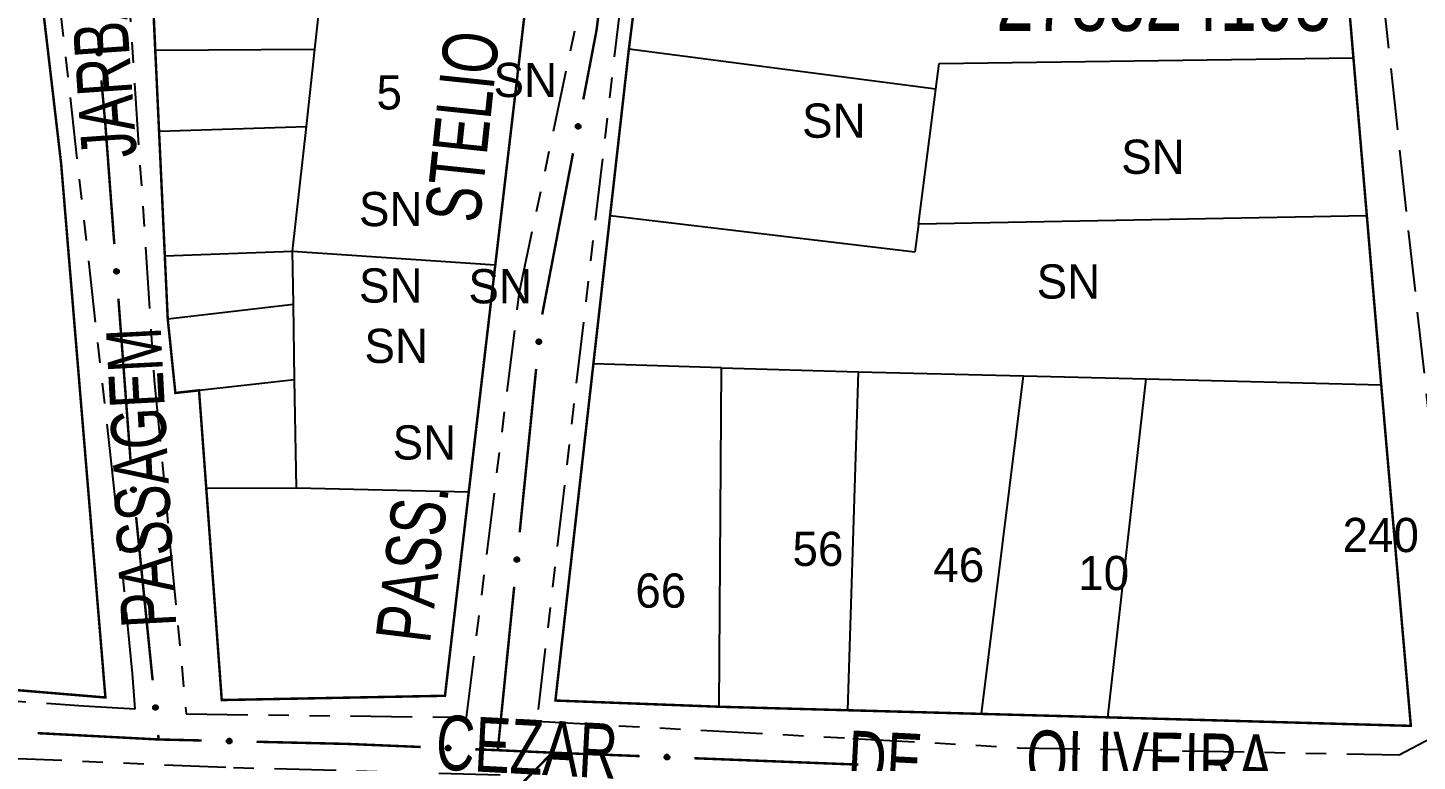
# Model space of a CAD drawing. Extents: x 203555 to 204724, y 4873703 to 4874787.
# Drawn here: x 203941.8 to 204043.3, y 4874334.5 to 4874388.1 of the extents above; entities that cross this region are included whole.
import ezdxf
from ezdxf.enums import TextEntityAlignment as Align

# ---------------------------------------------------------------- set-up
doc = ezdxf.new("R2010")
doc.units = 0
doc.header["$LTSCALE"] = 1.5
doc.header["$MEASUREMENT"] = 0
doc.linetypes.add('TRACO_11', pattern=[8, 3, -1, 3, -1])
doc.linetypes.add('TRACO_25', pattern=[8, 3, -1, 1, -1, 1, -1])
for name, color, linetype in [('CD_MALHA_LOTES', 7, 'CONTINUOUS'), ('CD_TXT_QUADRA', 7, 'CONTINUOUS'), ('RU-QUADRA', 210, 'CONTINUOUS'), ('SV-EIXO-RUA-N-PAV', 6, 'CONTINUOUS'), ('SV-RUA-NAO-PAV', 7, 'CONTINUOUS'), ('SV-RUA-PAVIM', 7, 'CONTINUOUS'), ('SV-TXT-RUA-N-PAV', 7, 'CONTINUOUS'), ('Th_NmrPort', 1, 'CONTINUOUS')]:
    doc.layers.add(name, color=color, linetype=linetype)
doc.styles.add('ARIAL', font='ARIAL.SHX')

msp = doc.modelspace()

# ---------------------------------------------------------------- linework, layer by layer
at = {"layer": 'CD_MALHA_LOTES', "linetype": 'Continuous', "flags": 128}
for points in [[(203985.688955, 4874386.570067), (203987.057269, 4874397.468531)], [(204037.732964, 4874396.253837), (204038.61032, 4874385.931631)], [(203951.09748, 4874386.501882), (203950.709523, 4874394.889212)], [(203962.757466, 4874386.557326), (203963.510459, 4874393.362043)], [(203978.490058, 4874392.705777), (203975.932718, 4874370.805417)], [(203951.09748, 4874386.501882), (203962.757466, 4874386.557326)], [(203951.371435, 4874380.579185), (203951.09748, 4874386.501882)], [(203962.134133, 4874380.924331), (203962.757466, 4874386.557326)], [(203984.316591, 4874374.397379), (203985.688955, 4874386.570067)], [(204008.108274, 4874383.637346), (203985.688955, 4874386.570067)], [(204008.108274, 4874383.637346), (204008.350567, 4874385.526407)], [(204008.350567, 4874385.526407), (204038.61032, 4874385.931631)], [(204038.61032, 4874385.931631), (204039.59146, 4874374.388397)], [(204006.842191, 4874373.766204), (204008.108274, 4874383.637346)], [(203951.371435, 4874380.579185), (203962.134133, 4874380.924331)], [(203951.793513, 4874371.454184), (203951.371435, 4874380.579185)], [(203961.124682, 4874371.802028), (203962.134133, 4874380.924331)], [(203983.095746, 4874363.568655), (203984.316591, 4874374.397379)], [(204006.580871, 4874371.728797), (203984.316591, 4874374.397379)], [(204039.59146, 4874374.388397), (204006.842191, 4874373.766204)], [(204039.59146, 4874374.388397), (204040.640481, 4874362.046532)], [(204006.842191, 4874373.766204), (204006.580871, 4874371.728797)], [(203951.793513, 4874371.454184), (203961.124682, 4874371.802028)], [(203952.005424, 4874366.872836), (203951.793513, 4874371.454184)], [(203961.187179, 4874367.930573), (203961.124682, 4874371.802028)], [(203961.124682, 4874371.802028), (203975.932718, 4874370.805417)], [(203975.932718, 4874370.805417), (203973.992312, 4874354.188308)], [(203952.005424, 4874366.872836), (203961.187179, 4874367.930573)], [(203961.2761, 4874362.422229), (203961.187179, 4874367.930573)], [(203952.564732, 4874361.444705), (203952.005424, 4874366.872836)], [(203980.322726, 4874338.972335), (203983.095746, 4874363.568655)], [(203992.446219, 4874363.28562), (203983.095746, 4874363.568655)], [(203992.278591, 4874338.5189), (203992.446219, 4874363.28562)], [(203992.446219, 4874363.28562), (204002.456698, 4874362.982607)], [(204001.671835, 4874338.262808), (204002.456698, 4874362.982607)], [(204002.456698, 4874362.982607), (204014.511945, 4874362.687072)], [(203954.292033, 4874361.63853), (203961.2761, 4874362.422229)], [(203961.404206, 4874354.486568), (203961.2761, 4874362.422229)], [(204011.439921, 4874337.996497), (204014.511945, 4874362.687072)], [(204014.511945, 4874362.687072), (204023.484967, 4874362.467099)], [(204020.672991, 4874337.744772), (204023.484967, 4874362.467099)], [(204023.484967, 4874362.467099), (204040.640481, 4874362.046532)], [(204040.640481, 4874362.046532), (204042.8056, 4874337.122023)], [(203954.292033, 4874361.63853), (203952.564732, 4874361.444705)], [(203954.817364, 4874354.514947), (203954.292033, 4874361.63853)], [(203955.951815, 4874339.007898), (203954.817364, 4874354.514947)], [(203954.817364, 4874354.514947), (203961.404206, 4874354.486568)], [(203973.992312, 4874354.188308), (203961.404206, 4874354.486568)], [(203973.992312, 4874354.188308), (203972.256059, 4874339.319513)], [(203972.256059, 4874339.319513), (203955.951815, 4874339.007898)], [(203992.278591, 4874338.5189), (203980.322726, 4874338.972335)], [(204001.671835, 4874338.262808), (203992.278591, 4874338.5189)], [(204011.439921, 4874337.996497), (204001.671835, 4874338.262808)], [(204020.672991, 4874337.744772), (204011.439921, 4874337.996497)], [(204042.8056, 4874337.122023), (204020.672991, 4874337.744772)]]:
    msp.add_lwpolyline(points, dxfattribs=at)
at = {"layer": 'RU-QUADRA', "linetype": 'Continuous', "const_width": 0.18, "flags": 128}
for points in [[(203947.454483, 4874339.193717), (203915.363647, 4874341.870885), (203912.843837, 4874371.920904), (203911.947125, 4874381.150119), (203911.244602, 4874390.868141), (203909.949992, 4874401.81656), (203909.23408, 4874411.08091), (203906.8671, 4874441.711129), (203916.849553, 4874440.472311), (203927.996147, 4874439.089025), (203938.668045, 4874437.584191), (203941.111554, 4874408.353079), (203941.89826, 4874397.906818), (203943.066736, 4874388.058828), (203944.219071, 4874378.211146), (203945.05478, 4874368.13292)], [(203982.319315, 4874394.25578), (203978.490058, 4874392.705777), (203975.932718, 4874370.805417), (203973.992312, 4874354.188308), (203972.256059, 4874339.319513), (203955.951815, 4874339.007898), (203954.817364, 4874354.514947), (203954.292033, 4874361.63853), (203952.564732, 4874361.444705), (203952.005424, 4874366.872836), (203951.371435, 4874380.579185), (203951.09748, 4874386.501882), (203950.709523, 4874394.889212), (203947.487818, 4874436.546501), (203956.125121, 4874435.591013), (203986.821353, 4874432.100695)], [(203986.603506, 4874393.854362), (203991.310465, 4874431.344741), (203991.641203, 4874433.979032), (204001.505184, 4874432.821595), (204013.978598, 4874431.357969), (204034.669606, 4874428.930091), (204036.265685, 4874411.905022), (204037.732964, 4874396.253837), (204038.61032, 4874385.931631), (204039.59146, 4874374.388397), (204040.640481, 4874362.046532), (204042.8056, 4874337.122023), (204020.672991, 4874337.744772), (204011.439921, 4874337.996497), (204001.671835, 4874338.262808), (203992.278591, 4874338.5189), (203980.322726, 4874338.972335), (203983.095746, 4874363.568655), (203984.316591, 4874374.397379), (203985.688955, 4874386.570067)]]:
    msp.add_lwpolyline(points, close=True, dxfattribs=at)
at = {"layer": 'SV-EIXO-RUA-N-PAV', "const_width": 0.18}
for points in [[(203983.333875, 4874387.987682), (203984.175777, 4874394.747657)], [(203982.360308, 4874382.892052), (203983.298631, 4874387.803218)], [(203983.298631, 4874387.803218), (203983.333875, 4874387.987682)], [(203947.160348, 4874384.283075), (203947.428143, 4874381.295051)], [(203947.428143, 4874381.295051), (203947.452374, 4874381.024686)], [(203947.452374, 4874381.024686), (203948.104371, 4874372.32052)], [(203979.357675, 4874367.176321), (203981.60965, 4874378.963119)], [(203948.40316, 4874368.331695), (203949.299525, 4874356.365219)], [(203977.713829, 4874351.262841), (203978.914869, 4874363.202586)], [(203949.696513, 4874352.385038), (203950.904417, 4874340.445986)], [(203976.112443, 4874335.343181), (203977.313483, 4874347.282926)], [(203951.341276, 4874336.128023), (203942.504996, 4874336.590388)], [(203951.307052, 4874336.466302), (203951.341276, 4874336.128023)], [(203951.492865, 4874336.124447), (203951.341276, 4874336.128023)], [(203954.492029, 4874336.0536), (203951.492865, 4874336.124447)], [(203965.142886, 4874335.802001), (203958.490913, 4874335.959136)], [(203965.488755, 4874335.787537), (203965.142886, 4874335.802001)], [(203970.484387, 4874335.578585), (203965.488755, 4874335.787537)], [(203976.112443, 4874335.343181), (203974.480893, 4874335.411424)], [(203976.479087, 4874335.326495), (203976.112443, 4874335.343181)], [(203980.092444, 4874335.162023), (203976.479087, 4874335.326495)], [(203980.092444, 4874335.162023), (203973.080594, 4874328.032229)], [(203980.475055, 4874335.147101), (203980.092444, 4874335.162023)], [(203986.470495, 4874334.913235), (203980.475055, 4874335.147101)], [(204002.458336, 4874334.289592), (203990.467455, 4874334.757324)]]:
    msp.add_lwpolyline(points, dxfattribs=at)
at = {"layer": 'SV-EIXO-RUA-N-PAV'}
for points in [[(203947.078634, 4874386.428024), (203947.116607, 4874386.3972), (203947.14294, 4874386.362944), (203947.15668, 4874386.328051), (203947.160781, 4874386.294052), (203947.161059, 4874386.258796), (203947.153498, 4874386.223189), (203947.136351, 4874386.185528), (203947.105698, 4874386.147219), (203947.068833, 4874386.122549), (203947.035345, 4874386.107249), (203947.000139, 4874386.100931), (203946.965885, 4874386.101235), (203946.929158, 4874386.110312), (203946.891162, 4874386.128062), (203946.853386, 4874386.159816), (203946.827801, 4874386.193577), (203946.815397, 4874386.227676), (203946.80927, 4874386.263111), (203946.809417, 4874386.299107), (203946.817041, 4874386.334017), (203946.834981, 4874386.372241), (203946.866817, 4874386.40911), (203946.900198, 4874386.435014), (203946.934114, 4874386.447892), (203946.969135, 4874386.45314), (203947.004493, 4874386.453849), (203947.040603, 4874386.447738), (203947.078634, 4874386.428024)], [(203981.849891, 4874380.807116), (203981.821841, 4874380.847182), (203981.805927, 4874380.887352), (203981.802297, 4874380.924676), (203981.807689, 4874380.958495), (203981.817103, 4874380.992472), (203981.834152, 4874381.024634), (203981.860981, 4874381.056139), (203981.900974, 4874381.084559), (203981.943196, 4874381.098157), (203981.979599, 4874381.103673), (203982.015187, 4874381.100081), (203982.04804, 4874381.090383), (203982.080863, 4874381.071569), (203982.112525, 4874381.044069), (203982.140128, 4874381.003162), (203982.15546, 4874380.963673), (203982.158023, 4874380.927479), (203982.154185, 4874380.891724), (203982.144159, 4874380.857151), (203982.127242, 4874380.825677), (203982.099496, 4874380.793848), (203982.058759, 4874380.767139), (203982.019549, 4874380.751397), (203981.9834, 4874380.748327), (203981.948284, 4874380.752898), (203981.914091, 4874380.761925), (203981.881047, 4874380.777717), (203981.849891, 4874380.807116)], [(203948.352806, 4874370.477609), (203948.390324, 4874370.446234), (203948.416154, 4874370.411596), (203948.429382, 4874370.376507), (203948.432986, 4874370.342451), (203948.432749, 4874370.307194), (203948.424667, 4874370.271702), (203948.406972, 4874370.234295), (203948.375763, 4874370.196438), (203948.338541, 4874370.172311), (203948.304833, 4874370.157501), (203948.269538, 4874370.151699), (203948.235292, 4874370.152503), (203948.198702, 4874370.162116), (203948.160969, 4874370.180419), (203948.123662, 4874370.212723), (203948.098572, 4874370.246854), (203948.086669, 4874370.28113), (203948.08106, 4874370.316651), (203948.081733, 4874370.352642), (203948.089867, 4874370.387436), (203948.108363, 4874370.425394), (203948.140735, 4874370.461794), (203948.174491, 4874370.487206), (203948.208591, 4874370.499588), (203948.243686, 4874370.504323), (203948.27905, 4874370.504515), (203948.315067, 4874370.497877), (203948.352806, 4874370.477609)], [(203978.991134, 4874365.060602), (203978.959652, 4874365.098031), (203978.940248, 4874365.136636), (203978.933332, 4874365.173494), (203978.935714, 4874365.207657), (203978.942086, 4874365.242333), (203978.956224, 4874365.275877), (203978.980163, 4874365.30963), (203979.017488, 4874365.341474), (203979.058342, 4874365.358752), (203979.094114, 4874365.367466), (203979.12988, 4874365.367034), (203979.163463, 4874365.360279), (203979.19782, 4874365.34444), (203979.231789, 4874365.319847), (203979.262901, 4874365.281541), (203979.281664, 4874365.243562), (203979.287418, 4874365.207736), (203979.286756, 4874365.171782), (203979.279825, 4874365.136458), (203979.265757, 4874365.103612), (203979.240934, 4874365.069454), (203979.202719, 4874365.039248), (203979.165053, 4874365.020101), (203979.129318, 4874365.013847), (203979.093935, 4874365.015295), (203979.059078, 4874365.021264), (203979.024767, 4874365.034072), (203978.991134, 4874365.060602)], [(203949.590255, 4874354.528912), (203949.628578, 4874354.498525), (203949.655301, 4874354.464572), (203949.669439, 4874354.429839), (203949.673929, 4874354.395889), (203949.674611, 4874354.360638), (203949.667458, 4874354.324947), (203949.650743, 4874354.287092), (203949.620531, 4874354.248435), (203949.58395, 4874354.223345), (203949.55064, 4874354.207663), (203949.515508, 4874354.200942), (203949.481253, 4874354.200854), (203949.444424, 4874354.20951), (203949.406228, 4874354.226823), (203949.368091, 4874354.258144), (203949.342121, 4874354.29161), (203949.329328, 4874354.325564), (203949.322795, 4874354.360926), (203949.322531, 4874354.396923), (203949.329755, 4874354.431917), (203949.347256, 4874354.470344), (203949.378668, 4874354.507575), (203949.41175, 4874354.533859), (203949.445516, 4874354.547125), (203949.480475, 4874354.552773), (203949.515823, 4874354.553886), (203949.552, 4874354.548189), (203949.590255, 4874354.528912)], [(203977.389748, 4874349.140942), (203977.358266, 4874349.178371), (203977.338862, 4874349.216977), (203977.331946, 4874349.253834), (203977.334328, 4874349.287997), (203977.3407, 4874349.322674), (203977.354839, 4874349.356217), (203977.378777, 4874349.389971), (203977.416102, 4874349.421815), (203977.456956, 4874349.439093), (203977.492728, 4874349.447806), (203977.528494, 4874349.447374), (203977.562077, 4874349.440619), (203977.596434, 4874349.424781), (203977.630403, 4874349.400187), (203977.661515, 4874349.361881), (203977.680278, 4874349.323903), (203977.686032, 4874349.288077), (203977.68537, 4874349.252123), (203977.67844, 4874349.216799), (203977.664371, 4874349.183952), (203977.639548, 4874349.149795), (203977.601333, 4874349.119588), (203977.563667, 4874349.100442), (203977.527932, 4874349.094187), (203977.492549, 4874349.095636), (203977.457692, 4874349.101604), (203977.423381, 4874349.114413), (203977.389748, 4874349.140942)], [(203951.200793, 4874338.610175), (203951.239117, 4874338.579789), (203951.26584, 4874338.545836), (203951.279978, 4874338.511103), (203951.284468, 4874338.477152), (203951.28515, 4874338.441902), (203951.277996, 4874338.406211), (203951.261282, 4874338.368356), (203951.231069, 4874338.329698), (203951.194489, 4874338.304609), (203951.161179, 4874338.288926), (203951.126047, 4874338.282206), (203951.091792, 4874338.282117), (203951.054963, 4874338.290774), (203951.016766, 4874338.308087), (203950.97863, 4874338.339408), (203950.952659, 4874338.372873), (203950.939867, 4874338.406828), (203950.933334, 4874338.44219), (203950.933069, 4874338.478186), (203950.940293, 4874338.513181), (203950.957794, 4874338.551608), (203950.989206, 4874338.588839), (203951.022289, 4874338.615122), (203951.056055, 4874338.628389), (203951.091014, 4874338.634036), (203951.126361, 4874338.63515), (203951.162539, 4874338.629453), (203951.200793, 4874338.610175)], [(203956.632512, 4874335.892925), (203956.597603, 4874335.85867), (203956.560596, 4874335.836368), (203956.524377, 4874335.82665), (203956.490131, 4874335.826409), (203956.455069, 4874335.830108), (203956.420542, 4874335.841637), (203956.385054, 4874335.862921), (203956.350446, 4874335.897698), (203956.330091, 4874335.937109), (203956.318664, 4874335.972109), (203956.316357, 4874336.007803), (203956.320521, 4874336.041804), (203956.333682, 4874336.077274), (203956.355602, 4874336.113026), (203956.391414, 4874336.14698), (203956.427845, 4874336.168595), (203956.463125, 4874336.177074), (203956.499024, 4874336.179167), (203956.534775, 4874336.174962), (203956.568603, 4874336.16345), (203956.60456, 4874336.141314), (203956.637604, 4874336.105524), (203956.659578, 4874336.069435), (203956.66855, 4874336.034283), (203956.669815, 4874335.998894), (203956.666532, 4874335.963681), (203956.656388, 4874335.928491), (203956.632512, 4874335.892925)], [(203972.621595, 4874335.379016), (203972.586069, 4874335.345401), (203972.548663, 4874335.323775), (203972.512272, 4874335.314718), (203972.478028, 4874335.3151), (203972.443039, 4874335.319436), (203972.408727, 4874335.33159), (203972.373632, 4874335.353516), (203972.339662, 4874335.388917), (203972.320027, 4874335.428692), (203972.309239, 4874335.463893), (203972.307581, 4874335.499624), (203972.312362, 4874335.533544), (203972.326166, 4874335.568768), (203972.348733, 4874335.604115), (203972.385157, 4874335.637412), (203972.421974, 4874335.658362), (203972.457403, 4874335.666198), (203972.493334, 4874335.667638), (203972.529003, 4874335.662783), (203972.562615, 4874335.650658), (203972.598164, 4874335.627872), (203972.630552, 4874335.591487), (203972.651866, 4874335.555005), (203972.660198, 4874335.519696), (203972.660818, 4874335.484289), (203972.656896, 4874335.449142), (203972.646114, 4874335.414142), (203972.621595, 4874335.379016)], [(203988.608256, 4874334.719682), (203988.572825, 4874334.685968), (203988.53548, 4874334.664237), (203988.499115, 4874334.655077), (203988.46487, 4874334.655362), (203988.429869, 4874334.6596), (203988.395522, 4874334.671658), (203988.360366, 4874334.693485), (203988.326297, 4874334.728789), (203988.30655, 4874334.768509), (203988.295662, 4874334.80368), (203988.293904, 4874334.839406), (203988.29859, 4874334.873339), (203988.312295, 4874334.908602), (203988.334762, 4874334.944013), (203988.371091, 4874334.977412), (203988.40785, 4874334.998466), (203988.443256, 4874335.006402), (203988.479184, 4874335.007942), (203988.514865, 4874335.003188), (203988.548512, 4874334.991157), (203988.584125, 4874334.968472), (203988.616615, 4874334.932178), (203988.638032, 4874334.895756), (203988.646463, 4874334.86047), (203988.647183, 4874334.825065), (203988.64336, 4874334.789908), (203988.632676, 4874334.754877), (203988.608256, 4874334.719682)]]:
    msp.add_lwpolyline(points, close=True, dxfattribs=at)
for points in [[(203946.809417, 4874386.299107), (203946.827801, 4874386.193577)], [(203946.81425, 4874386.312297), (203946.839534, 4874386.183043)], [(203946.817041, 4874386.334017), (203946.853386, 4874386.159816)], [(203946.828872, 4874386.347857), (203946.871119, 4874386.151624)], [(203946.834981, 4874386.372241), (203946.891162, 4874386.128062)], [(203946.852765, 4874386.386988), (203946.909378, 4874386.122173)], [(203946.866817, 4874386.40911), (203946.929158, 4874386.110312)], [(203946.882703, 4874386.419811), (203946.946054, 4874386.110391)], [(203946.900198, 4874386.435014), (203946.965885, 4874386.101235)], [(203946.916699, 4874386.437928), (203946.982243, 4874386.104044)], [(203946.934114, 4874386.447892), (203947.000139, 4874386.100931)], [(203946.951426, 4874386.44789), (203947.014982, 4874386.105608)], [(203946.969135, 4874386.45314), (203947.035345, 4874386.107249)], [(203946.988243, 4874386.44982), (203947.053421, 4874386.120013)], [(203947.004493, 4874386.453849), (203947.068833, 4874386.122549)], [(203947.022829, 4874386.446069), (203947.087295, 4874386.139489)], [(203947.040603, 4874386.447738), (203947.105698, 4874386.147219)], [(203947.057902, 4874386.436883), (203947.118836, 4874386.169715)], [(203947.078634, 4874386.428024), (203947.136351, 4874386.185528)], [(203947.098636, 4874386.410394), (203947.143845, 4874386.211687)], [(203947.116607, 4874386.3972), (203947.153498, 4874386.223189)], [(203947.131703, 4874386.377737), (203947.155506, 4874386.249721)], [(203947.14294, 4874386.362944), (203947.161059, 4874386.258796)], [(203981.821841, 4874380.847182), (203981.834152, 4874381.024634)], [(203981.835499, 4874380.829561), (203981.846592, 4874381.033044)], [(203981.849891, 4874380.807116), (203981.860981, 4874381.056139)], [(203981.867393, 4874380.792905), (203981.882164, 4874381.066534)], [(203981.881047, 4874380.777717), (203981.900974, 4874381.084559)], [(203981.898595, 4874380.774441), (203981.920792, 4874381.086938)], [(203981.914091, 4874380.761925), (203981.943196, 4874381.098157)], [(203981.930822, 4874380.761337), (203981.958712, 4874381.096364)], [(203981.948284, 4874380.752898), (203981.979599, 4874381.103673)], [(203981.966753, 4874380.753083), (203981.999629, 4874381.09966)], [(203981.9834, 4874380.748327), (203982.015187, 4874381.100081)], [(203982.002881, 4874380.753127), (203982.03154, 4874381.092174)], [(203982.019549, 4874380.751397), (203982.04804, 4874381.090383)], [(203982.040545, 4874380.761212), (203982.064595, 4874381.076134)], [(203982.058759, 4874380.767139), (203982.080863, 4874381.071569)], [(203982.078345, 4874380.784552), (203982.096625, 4874381.054733)], [(203982.099496, 4874380.793848), (203982.112525, 4874381.044069)], [(203981.805927, 4874380.887352), (203981.817103, 4874380.992472)], [(203981.812671, 4874380.870042), (203981.824935, 4874380.999673)], [(203982.112065, 4874380.815618), (203982.125326, 4874381.015908)], [(203982.127242, 4874380.825677), (203982.140128, 4874381.003162)], [(203982.13589, 4874380.845796), (203982.147071, 4874380.977024)], [(203982.144159, 4874380.857151), (203982.15546, 4874380.963673)], [(203948.081733, 4874370.352642), (203948.098572, 4874370.246854)], [(203948.086758, 4874370.365759), (203948.11015, 4874370.23615)], [(203948.089867, 4874370.387436), (203948.123662, 4874370.212723)], [(203948.101899, 4874370.401101), (203948.141273, 4874370.204272)], [(203948.108363, 4874370.425394), (203948.160969, 4874370.180419)], [(203948.126361, 4874370.439879), (203948.179098, 4874370.174265)], [(203948.140735, 4874370.461794), (203948.198702, 4874370.162116)], [(203948.156776, 4874370.472261), (203948.215597, 4874370.161948)], [(203948.174491, 4874370.487206), (203948.235292, 4874370.152503)], [(203948.191033, 4874370.489879), (203948.251689, 4874370.155073)], [(203948.208591, 4874370.499588), (203948.269538, 4874370.151699)], [(203948.225902, 4874370.499332), (203948.284448, 4874370.156158)], [(203948.243686, 4874370.504323), (203948.304833, 4874370.157501)], [(203948.262743, 4874370.500724), (203948.323094, 4874370.17)], [(203948.27905, 4874370.504515), (203948.338541, 4874370.172311)], [(203948.297271, 4874370.496468), (203948.357249, 4874370.188978)], [(203948.315067, 4874370.497877), (203948.375763, 4874370.196438)], [(203948.332206, 4874370.48677), (203948.389228, 4874370.218741)], [(203948.352806, 4874370.477609), (203948.406972, 4874370.234295)], [(203948.372548, 4874370.459688), (203948.414847, 4874370.260342)], [(203948.390324, 4874370.446234), (203948.424667, 4874370.271702)], [(203948.405134, 4874370.426552), (203948.427063, 4874370.298202)], [(203948.416154, 4874370.411596), (203948.432749, 4874370.307194)], [(203978.940248, 4874365.136636), (203978.942086, 4874365.242333)], [(203978.948496, 4874365.11999), (203978.949251, 4874365.250198)], [(203978.959652, 4874365.098031), (203978.956224, 4874365.275877)], [(203978.974814, 4874365.081686), (203978.967873, 4874365.285353)], [(203978.991134, 4874365.060602), (203978.980163, 4874365.30963)], [(203979.009824, 4874365.047994), (203979.000344, 4874365.321857)], [(203979.024767, 4874365.034072), (203979.017488, 4874365.341474)], [(203979.042536, 4874365.03236), (203979.037017, 4874365.345597)], [(203979.059078, 4874365.021264), (203979.058342, 4874365.358752)], [(203979.075795, 4874365.022158), (203979.073956, 4874365.358338)], [(203979.093935, 4874365.015295), (203979.094114, 4874365.367466)], [(203979.112316, 4874365.017113), (203979.114421, 4874365.365239)], [(203979.129318, 4874365.013847), (203979.12988, 4874365.367034)], [(203979.148298, 4874365.02035), (203979.146868, 4874365.360603)], [(203979.165053, 4874365.020101), (203979.163463, 4874365.360279)], [(203979.1851, 4874365.031734), (203979.181212, 4874365.347549)], [(203979.202719, 4874365.039248), (203979.19782, 4874365.34444)], [(203979.220689, 4874365.058325), (203979.215009, 4874365.329063)], [(203979.240934, 4874365.069454), (203979.231789, 4874365.319847)], [(203979.251529, 4874365.09225), (203979.247031, 4874365.292929)], [(203979.265757, 4874365.103612), (203979.262901, 4874365.281541)], [(203979.272593, 4874365.124417), (203979.272127, 4874365.256119)], [(203979.279825, 4874365.136458), (203979.281664, 4874365.243562)], [(203949.322531, 4874354.396923), (203949.342121, 4874354.29161)], [(203949.327212, 4874354.410166), (203949.353974, 4874354.281211)], [(203949.329755, 4874354.431917), (203949.368091, 4874354.258144)], [(203949.341427, 4874354.445891), (203949.385917, 4874354.250155)], [(203949.347256, 4874354.470344), (203949.406228, 4874354.226823)], [(203949.36487, 4874354.485293), (203949.424511, 4874354.221144)], [(203949.378668, 4874354.507575), (203949.444424, 4874354.20951)], [(203949.394431, 4874354.518457), (203949.461319, 4874354.209782)], [(203949.41175, 4874354.533859), (203949.481253, 4874354.200854)], [(203949.428217, 4874354.536962), (203949.497578, 4874354.20385)], [(203949.445516, 4874354.547125), (203949.515508, 4874354.200942)], [(203949.462828, 4874354.547321), (203949.530297, 4874354.205789)], [(203949.480475, 4874354.552773), (203949.55064, 4874354.207663)], [(203949.49962, 4874354.549672), (203949.568569, 4874354.220633)], [(203949.515823, 4874354.553886), (203949.58395, 4874354.223345)], [(203949.534247, 4874354.546317), (203949.602218, 4874354.240495)], [(203949.552, 4874354.548189), (203949.620531, 4874354.248435)], [(203949.569423, 4874354.537533), (203949.633411, 4874354.27108)], [(203949.590255, 4874354.528912), (203949.650743, 4874354.287092)], [(203949.610457, 4874354.511512), (203949.657937, 4874354.313335)], [(203949.628578, 4874354.498525), (203949.667458, 4874354.324947)], [(203949.643895, 4874354.479236), (203949.669162, 4874354.351501)], [(203949.655301, 4874354.464572), (203949.674611, 4874354.360638)], [(203977.338862, 4874349.216977), (203977.3407, 4874349.322674)], [(203977.34711, 4874349.200331), (203977.347865, 4874349.330538)], [(203977.358266, 4874349.178371), (203977.354839, 4874349.356217)], [(203977.373428, 4874349.162027), (203977.366487, 4874349.365693)], [(203977.389748, 4874349.140942), (203977.378777, 4874349.389971)], [(203977.408438, 4874349.128334), (203977.398958, 4874349.402198)], [(203977.423381, 4874349.114413), (203977.416102, 4874349.421815)], [(203977.441151, 4874349.112701), (203977.435632, 4874349.425937)], [(203977.457692, 4874349.101604), (203977.456956, 4874349.439093)], [(203977.47441, 4874349.102498), (203977.47257, 4874349.438678)], [(203977.492549, 4874349.095636), (203977.492728, 4874349.447806)], [(203977.51093, 4874349.097453), (203977.513035, 4874349.445579)], [(203977.527932, 4874349.094187), (203977.528494, 4874349.447374)], [(203977.546912, 4874349.10069), (203977.545482, 4874349.440944)], [(203977.563667, 4874349.100442), (203977.562077, 4874349.440619)], [(203977.583714, 4874349.112074), (203977.579826, 4874349.427889)], [(203977.601333, 4874349.119588), (203977.596434, 4874349.424781)], [(203977.619303, 4874349.138665), (203977.613623, 4874349.409404)], [(203977.639548, 4874349.149795), (203977.630403, 4874349.400187)], [(203977.650144, 4874349.172591), (203977.645645, 4874349.373269)], [(203977.664371, 4874349.183952), (203977.661515, 4874349.361881)], [(203977.671208, 4874349.204757), (203977.670742, 4874349.336459)], [(203977.67844, 4874349.216799), (203977.680278, 4874349.323903)], [(203950.933069, 4874338.478186), (203950.952659, 4874338.372873)], [(203950.937751, 4874338.49143), (203950.964512, 4874338.362474)], [(203950.940293, 4874338.513181), (203950.97863, 4874338.339408)], [(203950.951965, 4874338.527155), (203950.996455, 4874338.331419)], [(203950.957794, 4874338.551608), (203951.016766, 4874338.308087)], [(203950.975409, 4874338.566557), (203951.035049, 4874338.302408)], [(203950.989206, 4874338.588839), (203951.054963, 4874338.290774)], [(203951.004969, 4874338.599721), (203951.071857, 4874338.291046)], [(203951.022289, 4874338.615122), (203951.091792, 4874338.282117)], [(203951.038756, 4874338.618225), (203951.108116, 4874338.285114)], [(203951.056055, 4874338.628389), (203951.126047, 4874338.282206)], [(203951.073366, 4874338.628584), (203951.140836, 4874338.287052)], [(203951.091014, 4874338.634036), (203951.161179, 4874338.288926)], [(203951.110159, 4874338.630935), (203951.179107, 4874338.301896)], [(203951.126361, 4874338.63515), (203951.194489, 4874338.304609)], [(203951.144785, 4874338.627581), (203951.212756, 4874338.321759)], [(203951.162539, 4874338.629453), (203951.231069, 4874338.329698)], [(203951.179961, 4874338.618797), (203951.243949, 4874338.352344)], [(203951.200793, 4874338.610175), (203951.261282, 4874338.368356)], [(203951.220996, 4874338.592775), (203951.268475, 4874338.394599)], [(203951.239117, 4874338.579789), (203951.277996, 4874338.406211)], [(203951.254434, 4874338.5605), (203951.2797, 4874338.432765)], [(203951.26584, 4874338.545836), (203951.28515, 4874338.441902)], [(203956.66855, 4874336.034283), (203956.316357, 4874336.007803)], [(203956.669815, 4874335.998894), (203956.318664, 4874335.972109)], [(203956.666595, 4874336.017081), (203956.31933, 4874335.992527)], [(203956.659578, 4874336.069435), (203956.320521, 4874336.041804)], [(203956.660613, 4874336.05271), (203956.321468, 4874336.025234)], [(203956.664361, 4874335.980282), (203956.329309, 4874335.952709)], [(203956.666532, 4874335.963681), (203956.330091, 4874335.937109)], [(203956.646445, 4874336.088532), (203956.331854, 4874336.060476)], [(203956.637604, 4874336.105524), (203956.333682, 4874336.077274)], [(203956.656735, 4874335.946339), (203956.344841, 4874335.916855)], [(203956.617207, 4874336.121981), (203956.347698, 4874336.095589)], [(203956.656388, 4874335.928491), (203956.350446, 4874335.897698)], [(203956.60456, 4874336.141314), (203956.355602, 4874336.113026)], [(203956.643652, 4874335.912526), (203956.371318, 4874335.882107)], [(203956.58102, 4874336.150133), (203956.381275, 4874336.130284)], [(203956.632512, 4874335.892925), (203956.385054, 4874335.862921)], [(203956.568603, 4874336.16345), (203956.391414, 4874336.14698)], [(203956.612739, 4874335.875039), (203956.410201, 4874335.852525)], [(203956.547335, 4874336.168673), (203956.416055, 4874336.158125)], [(203956.597603, 4874335.85867), (203956.420542, 4874335.841637)], [(203956.534775, 4874336.174962), (203956.427845, 4874336.168595)], [(203956.576562, 4874335.845865), (203956.446679, 4874335.836649)], [(203956.560596, 4874335.836368), (203956.455069, 4874335.830108)], [(203972.660198, 4874335.519696), (203972.307581, 4874335.499624)], [(203972.660818, 4874335.484289), (203972.309239, 4874335.463893)], [(203972.65793, 4874335.502532), (203972.310276, 4874335.484296)], [(203972.651866, 4874335.555005), (203972.312362, 4874335.533544)], [(203972.652596, 4874335.538264), (203972.313008, 4874335.516959)], [(203972.655027, 4874335.465779), (203972.319529, 4874335.444303)], [(203972.656896, 4874335.449142), (203972.320027, 4874335.428692)], [(203972.639082, 4874335.574337), (203972.324034, 4874335.552006)], [(203972.630552, 4874335.591487), (203972.326166, 4874335.568768)], [(203972.646785, 4874335.431981), (203972.334406, 4874335.408172)], [(203972.646114, 4874335.414142), (203972.339662, 4874335.388917)], [(203972.610458, 4874335.608312), (203972.340513, 4874335.586826)], [(203972.598164, 4874335.627872), (203972.348733, 4874335.604115)], [(203972.63309, 4874335.398411), (203972.360247, 4874335.372949)], [(203972.621595, 4874335.379016), (203972.373632, 4874335.353516)], [(203972.574788, 4874335.637118), (203972.374716, 4874335.620904)], [(203972.562615, 4874335.650658), (203972.385157, 4874335.637412)], [(203972.6015, 4874335.361492), (203972.398586, 4874335.342665)], [(203972.541446, 4874335.656267), (203972.409996, 4874335.648108)], [(203972.529003, 4874335.662783), (203972.421974, 4874335.658362)], [(203972.586069, 4874335.345401), (203972.408727, 4874335.33159)], [(203972.564799, 4874335.332981), (203972.434769, 4874335.326129)], [(203972.548663, 4874335.323775), (203972.443039, 4874335.319436)], [(203988.646463, 4874334.86047), (203988.293904, 4874334.839406)], [(203988.647183, 4874334.825065), (203988.295662, 4874334.80368)], [(203988.644244, 4874334.8433), (203988.296642, 4874334.824086)], [(203988.638032, 4874334.895756), (203988.29859, 4874334.873339)], [(203988.638809, 4874334.879017), (203988.299282, 4874334.856756)], [(203988.641444, 4874334.806539), (203988.306007, 4874334.784119)], [(203988.64336, 4874334.789908), (203988.30655, 4874334.768509)], [(203988.625194, 4874334.915052), (203988.310209, 4874334.891835)], [(203988.616615, 4874334.932178), (203988.312295, 4874334.908602)], [(203988.633297, 4874334.772718), (203988.320986, 4874334.74803)], [(203988.632676, 4874334.754877), (203988.326297, 4874334.728789)], [(203988.596473, 4874334.948946), (203988.32659, 4874334.9267)], [(203988.584125, 4874334.968472), (203988.334762, 4874334.944013)], [(203988.619696, 4874334.73911), (203988.346926, 4874334.712879)], [(203988.608256, 4874334.719682), (203988.360366, 4874334.693485)], [(203988.560723, 4874334.977652), (203988.360697, 4874334.960874)], [(203988.548512, 4874334.991157), (203988.371091, 4874334.977412)], [(203988.58821, 4874334.702102), (203988.385351, 4874334.682704)], [(203988.572825, 4874334.685968), (203988.395522, 4874334.671658)], [(203988.527327, 4874334.996707), (203988.395901, 4874334.988178)], [(203988.514865, 4874335.003188), (203988.40785, 4874334.998466)], [(203988.55159, 4874334.673488), (203988.42158, 4874334.66627)], [(203988.53548, 4874334.664237), (203988.429869, 4874334.6596)]]:
    msp.add_lwpolyline(points, dxfattribs=at)
at = {"layer": 'SV-RUA-NAO-PAV', "linetype": 'TRACO_25'}
for points in [[(203903.159578, 4874447.610893, 8.268787), (203902.656193, 4874440.959612, 8.369469), (203902.813675, 4874433.318839, 8.477895), (203903.278533, 4874428.029758, 8.48564), (203905.02339, 4874419.293061, 8.516618), (203913.704052, 4874340.675234, 8.919342), (203919.199994, 4874340.450413, 8.919342), (203945.848772, 4874338.591196, 8.919342), (203949.636033, 4874338.377148, 9.190407), (203949.443258, 4874340.946204, 9.190407), (203948.079832, 4874354.70441, 9.190407), (203943.494992, 4874395.494692, 8.710236), (203940.171138, 4874443.79863, 8.144873)], [(203946.222457, 4874443.150681, 8.113894), (203946.025279, 4874435.540873, 8.617299), (203947.991784, 4874408.020391, 8.617299), (203951.022965, 4874362.378287, 8.617299), (203953.358908, 4874337.991472, 9.329811), (203973.826926, 4874337.739477, 9.143939), (203977.705357, 4874368.836492, 9.143939), (203982.790266, 4874392.922901, 9.143939), (203988.462572, 4874438.363734, 8.989045)], [(203990.700732, 4874438.139918, 8.989045), (203978.964308, 4874337.45608, 9.190407), (204002.054775, 4874336.209583, 9.345301), (204014.127753, 4874335.527855, 9.36079), (204041.961469, 4874335.006603, 9.213641), (204044.67481, 4874336.448648, 9.143939)]]:
    msp.add_polyline3d(points, dxfattribs=at)
msp.add_polyline3d([(203861.3793, 4874301.90704, 8.214575), (203900.600404, 4874261.357511, 8.044191), (203935.25016, 4874294.810204, 8.671512), (203976.296422, 4874333.526452, 9.027768), (203956.26132, 4874334.068944, 9.058747), (203928.326296, 4874335.262244, 9.035513), (203895.434351, 4874335.976576, 8.60181)], close=True, dxfattribs=at)
at = {"layer": 'SV-RUA-PAVIM', "linetype": 'TRACO_11'}
msp.add_polyline3d([(203990.700732, 4874438.139918, 7.94351), (204036.150915, 4874432.866138, 8.028702), (204042.620988, 4874373.320208, 8.73347), (204046.169057, 4874341.127235, 9.120705), (204045.893733, 4874338.29858, 9.143939), (204044.67481, 4874336.448648, 9.143939)], dxfattribs=at)

# ---------------------------------------------------------------- texts
at = {"layer": 'CD_TXT_QUADRA', "style": 'ARIAL', "width": 0.7}
msp.add_text('278824198', height=5, dxfattribs=at).set_placement((204012.5319, 4874387.901045))
at = {"layer": 'SV-TXT-RUA-N-PAV', "style": 'ARIAL', "width": 0.7}
for s, rotation, p in [('JARBAS', 94, (203949.74926, 4874378.745325)), ('STELIO', 84, (203974.778257, 4874373.793135)), ('PASSAGEM', 93, (203952.634502, 4874344.404678)), ('PASS.', 83, (203971.148601, 4874343.070689)), ('CEZAR', 357, (203971.519591, 4874333.944823)), ('DE', 357, (204001.582668, 4874332.80499)), ('OLIVEIRA', 359, (204014.69074, 4874332.80499))]:
    msp.add_text(s, height=4, rotation=rotation, dxfattribs=at).set_placement(p)
at = {"layer": 'Th_NmrPort', "color": 1}
for s, p in [('SN', (203975.802822, 4874384.31538)), ('5', (203967.254935, 4874383.408893)), ('SN', (203998.339464, 4874381.343218)), ('SN', (204021.646499, 4874378.704758)), ('SN', (203965.972235, 4874374.882648)), ('SN', (204015.472322, 4874369.590496)), ('SN', (203965.972235, 4874369.296487)), ('SN', (203973.967398, 4874369.241681)), ('SN', (203966.37291, 4874364.88636)), ('SN', (203968.430969, 4874357.830158)), ('240', (204037.816964, 4874351.067963)), ('56', (203997.638344, 4874350.053788)), ('46', (204007.92864, 4874348.877755)), ('10', (204018.512944, 4874348.289738)), ('66', (203986.162717, 4874347.007443))]:
    msp.add_text(s, height=2.5, dxfattribs=at).set_placement(p, align=Align.MIDDLE_LEFT)

doc.saveas('drawing.dxf')
